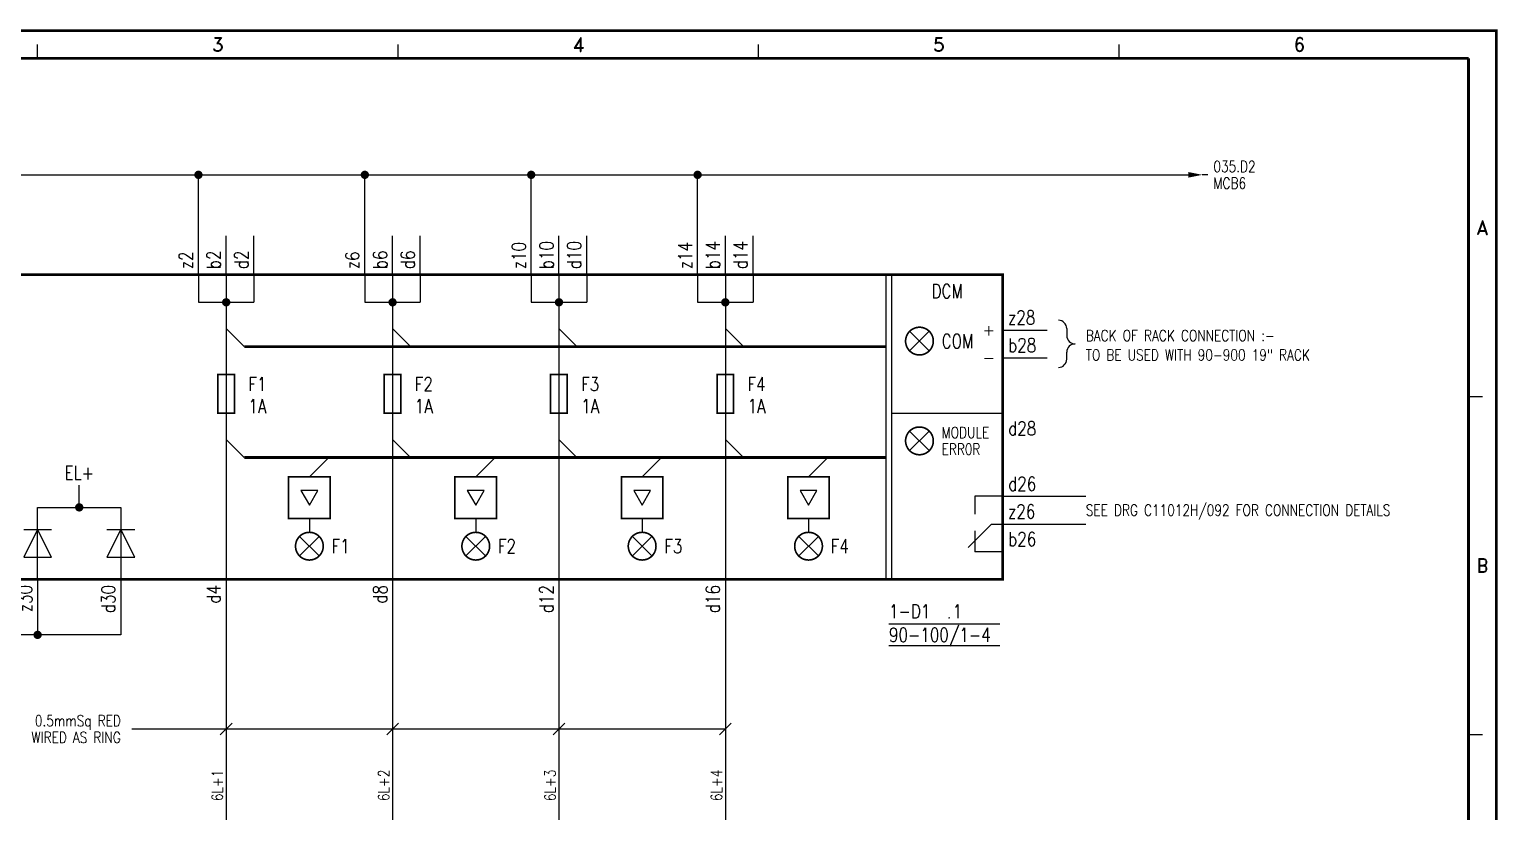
# Model space of a CAD drawing. Extents: x 0 to 414, y 0 to 285.
# Drawn here: x 144.5 to 409.3, y 144.1 to 285.2 of the extents above; entities that cross this region are included whole.
import ezdxf
from ezdxf.enums import TextEntityAlignment as Align

# ---------------------------------------------------------------- set-up
doc = ezdxf.new("R2010")
doc.units = 0
doc.header["$MEASUREMENT"] = 0
doc.linetypes.add('CONTINU', pattern=[0])
doc.layers.get('0').update_dxf_attribs({"linetype": 'CONTINUOUS'})
for name, color, linetype in [('ADD', 2, 'CONTINUOUS'), ('COL', 2, 'CONTINU'), ('COM', 2, 'CONTINUOUS'), ('DES', 2, 'CONTINUOUS'), ('GROUP', 2, 'CONTINUOUS'), ('LAB', 2, 'CONTINUOUS'), ('MCABRED-0_5', 4, 'CONTINUOUS'), ('PCABRED-0_5', 7, 'CONTINUOUS'), ('PCABRED-TR-1_0', 7, 'CONTINUOUS'), ('RACK', 2, 'CONTINUOUS'), ('ROW', 2, 'CONTINU'), ('SLOT', 2, 'CONTINUOUS'), ('SNA', 2, 'CONTINUOUS'), ('SPOTS', 7, 'CONTINUOUS'), ('TEXT', 2, 'CONTINUOUS'), ('TPOL', 3, 'CONTINUOUS'), ('UPS', 2, 'CONTINUOUS'), ('XR_FUNCTION', 2, 'CONTINUOUS'), ('XR_MAIN', 2, 'CONTINUOUS')]:
    doc.layers.add(name, color=color, linetype=linetype)
doc.styles.add('CROSSREF', font='ROMANS.shx', dxfattribs={"width": 0.8, "height": 1})
doc.styles.add('FUNCTION', font='romans.shx', dxfattribs={"width": 0.8, "height": 2.5})
doc.styles.add('GROUP', font='romans.shx', dxfattribs={"width": 0.8, "height": 2.5})
doc.styles.add('PINS', font='romans.shx', dxfattribs={"width": 0.8, "height": 2})
doc.styles.add('RACK', font='romans.shx', dxfattribs={"width": 0.8, "height": 2})
doc.styles.add('ROMAND', font='ROMAND')
doc.styles.add('ROMANS', font='romans.shx', dxfattribs={"width": 0.8, "height": 2.5})
doc.styles.add('SLOT', font='romans.shx', dxfattribs={"width": 0.8, "height": 2})
doc.styles.add('SYMBOL', font='romans.shx', dxfattribs={"width": 0.8})
doc.styles.add('WIRES', font='ROMANS.shx', dxfattribs={"width": 0.8, "height": 2})

# ---------------------------------------------------------------- blocks, each defined once
blk = doc.blocks.new('90-10002')
for p, q in [((-5, 0), (-5, -5)), ((0, 0), (0, -55)), ((5, 0), (5, -5)), ((-5, -5), (5, -5))]:
    blk.add_line(p, q)
at = {"const_width": 0.75}
blk.add_lwpolyline([(-0.375, -5, 1), (0.375, -5, 1)], format="xyb", close=True, dxfattribs=at)
at = {"const_width": 0.3}
blk.add_lwpolyline([(-1.5, -25), (1.5, -25), (1.5, -18), (-1.5, -18)], close=True, dxfattribs=at)
at = {"layer": 'ADD', "style": 'PINS', "width": 0.8, "flags": 1}
blk.add_attdef('ADD1', (2, -29), '', height=1, dxfattribs=at)
at = {"layer": 'COM', "style": 'PINS', "width": 0.8, "flags": 1}
blk.add_attdef('COM1', (2, -33), '', height=1, dxfattribs=at)
at = {"layer": 'DES', "style": 'PINS', "width": 0.8, "flags": 1}
blk.add_attdef('DES1', (2, -31), '', height=1, dxfattribs=at)
at = {"layer": 'GROUP', "style": 'GROUP', "width": 0.8, "flags": 1}
blk.add_attdef('GROUP', (2, -39), '', height=1, dxfattribs=at)
at = {"layer": 'LAB', "style": 'PINS', "width": 0.8, "flags": 1}
blk.add_attdef('LAB1', (2, -47), '', height=1, dxfattribs=at)
at = {"layer": 'RACK', "style": 'RACK', "width": 0.8, "flags": 1}
blk.add_attdef('RACK', (2, -43), '', height=1, dxfattribs=at)
at = {"layer": 'SLOT', "style": 'SLOT', "width": 0.8, "flags": 1}
blk.add_attdef('SLOT', (2, -45), '', height=1, dxfattribs=at)
at = {"layer": 'SNA', "style": 'SYMBOL', "width": 0.8, "flags": 1}
blk.add_attdef('SNA', (2, -37), '', height=1, dxfattribs=at)
at = {"layer": 'TEXT', "color": 3, "style": 'PINS', "width": 0.8}
blk.add_text('z6', height=2.5, rotation=90, dxfattribs=at).set_placement((-6, 1))
at = {"layer": 'TEXT', "style": 'ROMANS', "width": 0.8}
blk.add_text('F2', height=2.5, dxfattribs=at).set_placement((4, -21))
blk.add_attdef('FUSE', (4, -25), '', height=2.5, dxfattribs=at)
at = {"layer": 'TPOL', "style": 'PINS', "width": 0.8}
for tag, p in [('CN1', (-6, 1)), ('CN2', (-1, 1)), ('CN3', (4, 1))]:
    blk.add_attdef(tag, p, '', height=2.5, rotation=90, dxfattribs=at)
blk.add_attdef('CN4', text='', height=2.5, rotation=90, dxfattribs=at).set_placement((-1, -56), align=Align.RIGHT)
at = {"layer": 'XR_FUNCTION', "style": 'FUNCTION', "width": 0.8, "flags": 1}
blk.add_attdef('XR_FUNCTION', (2, -35), '', height=1, dxfattribs=at)
at = {"layer": 'XR_MAIN', "style": 'CROSSREF', "width": 0.8, "flags": 1}
blk.add_attdef('XR_MAIN', (2, -41), '', height=1, dxfattribs=at)
blk = doc.blocks.new('90-10001')
for p, q in [((-5, 0), (-5, -5)), ((0, 0), (0, -55)), ((5, 0), (5, -5)), ((119, -55), (119, 0)), ((120, -55), (120, 0)), ((-5, -5), (5, -5)), ((0, -9.75), (3.25, -13)), ((30, -9.75), (33.25, -13)), ((60, -9.75), (63.25, -13)), ((90, -9.75), (93.25, -13)), ((123.2322, -10.2322), (126.7678, -13.7678)), ((123.2322, -13.7678), (126.7678, -10.2322)), ((120, -25), (140, -25)), ((123.2322, -31.7678), (126.7678, -28.2322)), ((123.2322, -28.2322), (126.7678, -31.7678)), ((0, -29.75), (3.25, -33)), ((30, -29.75), (33.25, -33)), ((60, -29.75), (63.25, -33)), ((90, -29.75), (93.25, -33)), ((18.504, -33), (15, -36.504)), ((48.504, -33), (45, -36.504)), ((78.504, -33), (75, -36.504)), ((108.504, -33), (105, -36.504)), ((-26.5, -42), (-26.5, -38)), ((-34, -42), (-19, -42)), ((-34, -55), (-34, -42)), ((-19, -42), (-19, -55)), ((140, -40), (135, -40)), ((135, -40), (135, -43.25)), ((15, -44.004), (15, -46.5)), ((45, -44.004), (45, -46.5)), ((75, -44.004), (75, -46.5)), ((105, -44.004), (105, -46.5)), ((138, -45), (133.7626, -49.2374)), ((138, -45), (140, -45)), ((-34, -46), (-36.5, -51)), ((-36.5, -46), (-31.5, -46)), ((-31.5, -51), (-34, -46)), ((-21.5, -46), (-16.5, -46)), ((-19, -46), (-21.5, -51)), ((-16.5, -51), (-19, -46)), ((13.2322, -50.7678), (16.7678, -47.2322)), ((13.2322, -47.2322), (16.7678, -50.7678)), ((43.2322, -47.2322), (46.7678, -50.7678)), ((43.2322, -50.7678), (46.7678, -47.2322)), ((73.2322, -50.7678), (76.7678, -47.2322)), ((73.2322, -47.2322), (76.7678, -50.7678)), ((103.2322, -50.7678), (106.7678, -47.2322)), ((103.2322, -47.2322), (106.7678, -50.7678)), ((135, -46.25), (135, -50)), ((140, -50), (135, -50)), ((-36.5, -51), (-31.5, -51)), ((-21.5, -51), (-16.5, -51)), ((119.5, -63), (139.5, -63)), ((139.5, -67), (119.5, -67))]:
    blk.add_line(p, q)
for points, const_width in [([(-42, 0), (-42, -55), (140, -55), (140, 0)], 0.5), ([(-1.5, -25), (1.5, -25), (1.5, -18), (-1.5, -18)], 0.3), ([(11.25, -44.004), (18.75, -44.004), (18.75, -36.504), (11.25, -36.504)], 0.3), ([(41.25, -44.004), (48.75, -44.004), (48.75, -36.504), (41.25, -36.504)], 0.3), ([(71.25, -44.004), (78.75, -44.004), (78.75, -36.504), (71.25, -36.504)], 0.3), ([(101.25, -44.004), (108.75, -44.004), (108.75, -36.504), (101.25, -36.504)], 0.3)]:
    blk.add_lwpolyline(points, close=True, dxfattribs=dict(const_width=const_width))
for points, const_width in [([(-0.375, -5, 1), (0.375, -5, 1)], 0.75), ([(122.5, -12, 1), (127.5, -12, 1)], 0.3), ([(122.5, -30, 1), (127.5, -30, 1)], 0.3), ([(-26.875, -42, 1), (-26.125, -42, 1)], 0.75), ([(12.5, -49, 1), (17.5, -49, 1)], 0.3), ([(42.5, -49, 1), (47.5, -49, 1)], 0.3), ([(72.5, -49, 1), (77.5, -49, 1)], 0.3), ([(102.5, -49, 1), (107.5, -49, 1)], 0.3)]:
    blk.add_lwpolyline(points, format="xyb", close=True, dxfattribs=dict(const_width=const_width))
at = {"const_width": 0.5}
for points in [[(119, -13), (3.25, -13)], [(119, -33), (3.25, -33)]]:
    blk.add_lwpolyline(points, dxfattribs=at)
for points in [[(15, -41.5737), (16.5239, -38.9342), (13.4761, -38.9342)], [(45, -41.5737), (46.5239, -38.9342), (43.4761, -38.9342)], [(75, -41.5737), (76.5239, -38.9342), (73.4761, -38.9342)], [(105, -41.5737), (106.5239, -38.9342), (103.4761, -38.9342)]]:
    blk.add_lwpolyline(points, close=True)
for p in [(140, -40), (140, -45), (140, -50)]:
    blk.add_point(p)
at = {"layer": 'ADD', "style": 'PINS', "width": 0.8, "flags": 1}
blk.add_attdef('ADD1', (2, -29), '', height=1, dxfattribs=at)
at = {"layer": 'COM', "style": 'PINS', "width": 0.8, "flags": 1}
blk.add_attdef('COM1', (2, -33), '', height=1, dxfattribs=at)
at = {"layer": 'DES', "style": 'PINS', "width": 0.8, "flags": 1}
blk.add_attdef('DES1', (2, -31), '', height=1, dxfattribs=at)
at = {"layer": 'GROUP', "style": 'GROUP', "width": 0.8, "flags": 1}
blk.add_attdef('GROUP', (2, -39), '', height=1, dxfattribs=at)
at = {"layer": 'LAB', "style": 'PINS', "width": 0.8}
blk.add_attdef('LAB1', text='', height=2.5, dxfattribs=at).set_placement((119.5, -65), align=Align.MIDDLE_LEFT)
at = {"layer": 'RACK', "style": 'RACK', "width": 0.8}
blk.add_attdef('RACK', (119.5, -62), '', height=2.5, dxfattribs=at)
at = {"layer": 'SLOT', "style": 'SLOT', "width": 0.8}
blk.add_attdef('SLOT', (131, -62), '', height=2.5, dxfattribs=at)
at = {"layer": 'SNA', "style": 'SYMBOL', "width": 0.8, "flags": 1}
blk.add_attdef('SNA', (2, -37), '', height=1, dxfattribs=at)
at = {"layer": 'TEXT', "color": 3, "style": 'PINS', "width": 0.8}
blk.add_text('z2', height=2.5, rotation=90, dxfattribs=at).set_placement((-6, 1))
at = {"layer": 'TEXT', "style": 'ROMANS', "width": 0.8}
blk.add_text('DCM', height=2.5, dxfattribs=at).set_placement((130, -3), align=Align.MIDDLE)
at = {"layer": 'TEXT', "style": 'ROMANS'}
for s, p in [('+', (137.5, -10)), ('-', (137.5, -15))]:
    blk.add_text(s, height=2, dxfattribs=at).set_placement(p, align=Align.MIDDLE)
at = {"layer": 'TEXT', "style": 'ROMANS', "width": 0.8}
for s, height, p in [('COM', 2.5, (129, -12)), ('MODULE', 2, (129, -28.5)), ('ERR0R', 2, (129, -31.5)), ('F1', 2.5, (19, -49)), ('F2', 2.5, (49, -49)), ('F3', 2.5, (79, -49)), ('F4', 2.5, (109, -49))]:
    blk.add_text(s, height=height, dxfattribs=at).set_placement(p, align=Align.MIDDLE_LEFT)
for s, height, p in [('F1', 2.5, (4, -21)), ('.', 2, (130, -62))]:
    blk.add_text(s, height=height, dxfattribs=at).set_placement(p)
blk.add_text('EL+', height=2.5, dxfattribs=at).set_placement((-26.5, -37), align=Align.CENTER)
blk.add_attdef('FUSE', (4, -25), '', height=2.5, dxfattribs=at)
at = {"layer": 'TPOL', "style": 'PINS', "width": 0.8}
for tag, p in [('CN1', (-6, 1)), ('CN2', (-1, 1)), ('CN3', (4, 1))]:
    blk.add_attdef(tag, p, '', height=2.5, rotation=90, dxfattribs=at)
for tag, p in [('CN7', (141, -9)), ('CN8', (141, -14)), ('CN9', (141, -29)), ('CN10', (141, -39)), ('CN11', (141, -44)), ('CN12', (141, -49))]:
    blk.add_attdef(tag, p, '', height=2.5, dxfattribs=at)
for tag, p in [('CN5', (-35, -56)), ('CN6', (-20, -56)), ('CN4', (-1, -56))]:
    blk.add_attdef(tag, text='', height=2.5, rotation=90, dxfattribs=at).set_placement(p, align=Align.RIGHT)
at = {"layer": 'XR_FUNCTION', "style": 'FUNCTION', "width": 0.8, "flags": 1}
blk.add_attdef('XR_FUNCTION', (2, -35), '', height=1, dxfattribs=at)
at = {"layer": 'XR_MAIN', "style": 'CROSSREF', "width": 0.8, "flags": 1}
blk.add_attdef('XR_MAIN', (2, -41), '', height=1, dxfattribs=at)
blk = doc.blocks.new('90-10004')
for p, q in [((-5, 0), (-5, -5)), ((0, 0), (0, -55)), ((5, 0), (5, -5)), ((-5, -5), (5, -5))]:
    blk.add_line(p, q)
at = {"const_width": 0.75}
blk.add_lwpolyline([(-0.375, -5, 1), (0.375, -5, 1)], format="xyb", close=True, dxfattribs=at)
at = {"const_width": 0.3}
blk.add_lwpolyline([(-1.5, -25), (1.5, -25), (1.5, -18), (-1.5, -18)], close=True, dxfattribs=at)
at = {"layer": 'ADD', "style": 'PINS', "width": 0.8, "flags": 1}
blk.add_attdef('ADD1', (2, -29), '', height=1, dxfattribs=at)
at = {"layer": 'COM', "style": 'PINS', "width": 0.8, "flags": 1}
blk.add_attdef('COM1', (2, -33), '', height=1, dxfattribs=at)
at = {"layer": 'DES', "style": 'PINS', "width": 0.8, "flags": 1}
blk.add_attdef('DES1', (2, -31), '', height=1, dxfattribs=at)
at = {"layer": 'GROUP', "style": 'GROUP', "width": 0.8, "flags": 1}
blk.add_attdef('GROUP', (2, -39), '', height=1, dxfattribs=at)
at = {"layer": 'LAB', "style": 'PINS', "width": 0.8, "flags": 1}
blk.add_attdef('LAB1', (2, -47), '', height=1, dxfattribs=at)
at = {"layer": 'RACK', "style": 'RACK', "width": 0.8, "flags": 1}
blk.add_attdef('RACK', (2, -43), '', height=1, dxfattribs=at)
at = {"layer": 'SLOT', "style": 'SLOT', "width": 0.8, "flags": 1}
blk.add_attdef('SLOT', (2, -45), '', height=1, dxfattribs=at)
at = {"layer": 'SNA', "style": 'SYMBOL', "width": 0.8, "flags": 1}
blk.add_attdef('SNA', (2, -37), '', height=1, dxfattribs=at)
at = {"layer": 'TEXT', "color": 3, "style": 'PINS', "width": 0.8}
blk.add_text('z14', height=2.5, rotation=90, dxfattribs=at).set_placement((-6, 1))
at = {"layer": 'TEXT', "style": 'ROMANS', "width": 0.8}
blk.add_text('F4', height=2.5, dxfattribs=at).set_placement((4, -21))
blk.add_attdef('FUSE', (4, -25), '', height=2.5, dxfattribs=at)
at = {"layer": 'TPOL', "style": 'PINS', "width": 0.8}
for tag, p in [('CN1', (-6, 1)), ('CN2', (-1, 1)), ('CN3', (4, 1))]:
    blk.add_attdef(tag, p, '', height=2.5, rotation=90, dxfattribs=at)
blk.add_attdef('CN4', text='', height=2.5, rotation=90, dxfattribs=at).set_placement((-1, -56), align=Align.RIGHT)
at = {"layer": 'XR_FUNCTION', "style": 'FUNCTION', "width": 0.8, "flags": 1}
blk.add_attdef('XR_FUNCTION', (2, -35), '', height=1, dxfattribs=at)
at = {"layer": 'XR_MAIN', "style": 'CROSSREF', "width": 0.8, "flags": 1}
blk.add_attdef('XR_MAIN', (2, -41), '', height=1, dxfattribs=at)
blk = doc.blocks.new('90-10003')
for p, q in [((-5, 0), (-5, -5)), ((0, 0), (0, -55)), ((5, 0), (5, -5)), ((-5, -5), (5, -5))]:
    blk.add_line(p, q)
at = {"const_width": 0.75}
blk.add_lwpolyline([(-0.375, -5, 1), (0.375, -5, 1)], format="xyb", close=True, dxfattribs=at)
at = {"const_width": 0.3}
blk.add_lwpolyline([(-1.5, -25), (1.5, -25), (1.5, -18), (-1.5, -18)], close=True, dxfattribs=at)
at = {"layer": 'ADD', "style": 'PINS', "width": 0.8, "flags": 1}
blk.add_attdef('ADD1', (2, -29), '', height=1, dxfattribs=at)
at = {"layer": 'COM', "style": 'PINS', "width": 0.8, "flags": 1}
blk.add_attdef('COM1', (2, -33), '', height=1, dxfattribs=at)
at = {"layer": 'DES', "style": 'PINS', "width": 0.8, "flags": 1}
blk.add_attdef('DES1', (2, -31), '', height=1, dxfattribs=at)
at = {"layer": 'GROUP', "style": 'GROUP', "width": 0.8, "flags": 1}
blk.add_attdef('GROUP', (2, -39), '', height=1, dxfattribs=at)
at = {"layer": 'LAB', "style": 'PINS', "width": 0.8, "flags": 1}
blk.add_attdef('LAB1', (2, -47), '', height=1, dxfattribs=at)
at = {"layer": 'RACK', "style": 'RACK', "width": 0.8, "flags": 1}
blk.add_attdef('RACK', (2, -43), '', height=1, dxfattribs=at)
at = {"layer": 'SLOT', "style": 'SLOT', "width": 0.8, "flags": 1}
blk.add_attdef('SLOT', (2, -45), '', height=1, dxfattribs=at)
at = {"layer": 'SNA', "style": 'SYMBOL', "width": 0.8, "flags": 1}
blk.add_attdef('SNA', (2, -37), '', height=1, dxfattribs=at)
at = {"layer": 'TEXT', "color": 3, "style": 'PINS', "width": 0.8}
blk.add_text('z10', height=2.5, rotation=90, dxfattribs=at).set_placement((-6, 1))
at = {"layer": 'TEXT', "style": 'ROMANS', "width": 0.8}
blk.add_text('F3', height=2.5, dxfattribs=at).set_placement((4, -21))
blk.add_attdef('FUSE', (4, -25), '', height=2.5, dxfattribs=at)
at = {"layer": 'TPOL', "style": 'PINS', "width": 0.8}
for tag, p in [('CN1', (-6, 1)), ('CN2', (-1, 1)), ('CN3', (4, 1))]:
    blk.add_attdef(tag, p, '', height=2.5, rotation=90, dxfattribs=at)
blk.add_attdef('CN4', text='', height=2.5, rotation=90, dxfattribs=at).set_placement((-1, -56), align=Align.RIGHT)
at = {"layer": 'XR_FUNCTION', "style": 'FUNCTION', "width": 0.8, "flags": 1}
blk.add_attdef('XR_FUNCTION', (2, -35), '', height=1, dxfattribs=at)
at = {"layer": 'XR_MAIN', "style": 'CROSSREF', "width": 0.8, "flags": 1}
blk.add_attdef('XR_MAIN', (2, -41), '', height=1, dxfattribs=at)
blk = doc.blocks.new('HS-A3')
at = {"color": 1}
for p, q in [((146, 280), (146, 282.5)), ((211, 280), (211, 282.5)), ((276, 280), (276, 282.5)), ((341, 280), (341, 282.5)), ((404, 219), (406.5, 219)), ((404, 158), (406.5, 158))]:
    blk.add_line(p, q, dxfattribs=at)
at = {"color": 1, "const_width": 0.5}
blk.add_lwpolyline([(16, 3), (409, 3), (409, 285), (16, 285)], close=True, dxfattribs=at)
for points in [[(16, 280), (404, 280)], [(404, 38), (404, 280)]]:
    blk.add_lwpolyline(points, dxfattribs=at)
at = {"color": 2, "style": 'ROMAND'}
for s, p in [('3', (178.5, 282.5)), ('4', (243.5, 282.5)), ('5', (308.5, 282.5)), ('6', (373.5, 282.5)), ('A', (406.5, 249.5)), ('B', (406.5, 188.5))]:
    blk.add_text(s, height=2.5, dxfattribs=at).set_placement(p, align=Align.MIDDLE)
at = {"layer": 'COL', "style": 'ROMAND', "flags": 9}
for tag, p in [('COL1', (48.5, 282.5)), ('COL2', (113.5, 282.5)), ('COL3', (178.5, 282.5)), ('COL4', (243.5, 282.5)), ('COL5', (308.5, 282.5)), ('COL6', (373.5, 282.5))]:
    blk.add_attdef(tag, p, '', height=2.5, dxfattribs=at)
at = {"layer": 'ROW', "style": 'ROMAND', "flags": 9}
for tag, p in [('ROW1', (406.5, 249.5)), ('ROW2', (406.5, 188.5)), ('ROW3', (406.5, 127.5)), ('ROW4', (406.5, 66.5))]:
    blk.add_attdef(tag, p, '', height=2.5, dxfattribs=at)
at = {"layer": 'UPS', "color": 3, "style": 'ROMANS', "width": 0.8, "flags": 8}
blk.add_attdef('PROJS->NOMPRO', text='', height=1.7, rotation=90, dxfattribs=at).set_placement((13.5, 35), align=Align.MIDDLE_LEFT)
at = {"layer": 'UPS', "style": 'ROMANS', "width": 0.8, "flags": 8}
for tag, height, p in [('PLANOS->VERIF', 2.5, (293.5, 34.25)), ('PLANOS->CANVI1', 2.5, (109, 29.25)), ('PLANOS->NCAN1', 2.5, (149, 29.25)), ('PLANOS->DCAN1', 2.5, (262.5, 29.25)), ('PLANOS->ORIG', 2.5, (293.5, 29.25)), ('PLANOS->CANVI2', 2.5, (109, 24.25)), ('PLANOS->NCAN2', 2.5, (149, 24.25)), ('PLANOS->DCAN2', 2.5, (262.5, 24.25)), ('PLANOS->HECHF', 2.5, (293.5, 24.25)), ('PLANOS->CANVI3', 2.5, (109, 19.25)), ('PLANOS->NCAN3', 2.5, (149, 19.25)), ('PLANOS->DCAN3', 2.5, (262.5, 19.25)), ('PLANOS->HECHD', 2.5, (293.5, 19.25)), ('PLANOS->CANVI4', 2.5, (109, 14.25)), ('PLANOS->NCAN4', 2.5, (149, 14.25)), ('PLANOS->DCAN4', 2.5, (262.5, 14.25)), ('PLANOS->DATACREA', 2.5, (293.5, 14.25)), ('PLANOS->CANVI5', 2.5, (109, 9.25)), ('PLANOS->NCAN5', 2.5, (149, 9.25)), ('PLANOS->DCAN5', 2.5, (262.5, 9.25)), ('PLANOS->NR1', 2.5, (293.5, 9.25)), ('PROJS->DESCPRO3', 5, (345.5, 5.5)), ('PLANOS->PLANO', 5, (378.5, 5.5)), ('PLANOS->USER', 5, (402.75, 5.5)), ('PLANOS->NR2', 2.5, (293.5, 4.25))]:
    blk.add_attdef(tag, text='', height=height, dxfattribs=at).set_placement(p, align=Align.CENTER)
at = {"layer": 'UPS', "style": 'ROMANS', "width": 3.1263, "flags": 8}
blk.add_attdef('PLANOS->MCAN1', text='', height=2.5, rotation=0.061173, dxfattribs=at).set_placement((155, 31.6443), (254, 31.75), align=Align.FIT)
at = {"layer": 'UPS', "style": 'ROMANS', "flags": 8}
for tag, width, p, p2 in [('PLANOS->MCAN2', 3.0574, (155, 26.75), (254, 26.75)), ('PLANOS->MCAN3', 3.0574, (155, 21.75), (254, 21.75)), ('PLANOS->MCAN4', 3.0462, (155, 16.75), (254, 16.75)), ('PLANOS->MCAN5', 3.0574, (155, 11.75), (254, 11.75))]:
    blk.add_attdef(tag, text='', height=2.5, dxfattribs=dict(at, width=width)).set_placement(p, p2, align=Align.FIT)
at = {"layer": 'UPS', "style": 'ROMANS', "width": 0.8, "flags": 8}
blk.add_attdef('PLANOS->DENOM', (313.5, 24.25), '', height=2.5, dxfattribs=at)
at = {"layer": 'UPS', "color": 4, "style": 'ROMANS', "width": 0.8, "flags": 8}
for tag, p in [('PROJS->DESCPRO1', (303, 19.25)), ('PROJS->DESCPRO2', (303, 14.25))]:
    blk.add_attdef(tag, p, '', height=2.5, dxfattribs=at)
at = {"layer": 'UPS', "color": 3, "style": 'ROMANS', "width": 0.8, "flags": 8}
blk.add_attdef('PLANOS->PROTOTIPO', text='', height=1.7, dxfattribs=at).set_placement((39.5, 5.5), align=Align.MIDDLE_LEFT)
at = {"layer": 'UPS', "style": 'ROMANS', "width": 0.8, "flags": 8}
blk.add_attdef('PLANOS->OBS4', text='', height=2.5, dxfattribs=at).set_placement((107, 5.5), align=Align.MIDDLE_LEFT)

msp = doc.modelspace()

# ---------------------------------------------------------------- linework, layer by layer
for p, q in [((357, 259), (356, 259)), ((320, 231), (328, 231)), ((320, 226), (328, 226)), ((320, 201), (335, 201)), ((320, 196), (335, 196)), ((146, 186), (146, 176)), ((161, 186), (161, 176)), ((161, 176), (127.3808, 176))]:
    msp.add_line(p, q)
at = {"const_width": 0.75}
msp.add_lwpolyline([(145.625, 176, 1), (146.375, 176, 1)], format="xyb", close=True, dxfattribs=at)
msp.add_solid([(353.5, 259.5), (353.5, 258.5), (356, 259)])
at = {"layer": 'PCABRED-0_5'}
for p, q in [((180, 186), (180, 146)), ((210, 186), (210, 146)), ((240, 186), (240, 146)), ((270, 186), (270, 146)), ((180, 146), (180, 142)), ((210, 146), (210, 142)), ((240, 146), (240, 142)), ((270, 146), (270, 142))]:
    msp.add_line(p, q, dxfattribs=at)
at = {"layer": 'PCABRED-TR-1_0'}
for p, q in [((60, 259), (175, 259)), ((175, 259), (205, 259)), ((175, 241), (175, 259)), ((205, 259), (235, 259)), ((205, 241), (205, 259)), ((235, 259), (265, 259)), ((235, 241), (235, 259)), ((265, 259), (353.5, 259)), ((265, 241), (265, 259)), ((180, 241), (180, 248)), ((185, 241), (185, 248)), ((210, 241), (210, 248)), ((215, 241), (215, 248)), ((240, 241), (240, 248)), ((245, 241), (245, 248)), ((270, 241), (270, 248)), ((275, 241), (275, 248))]:
    msp.add_line(p, q, dxfattribs=at)
at = {"layer": 'SPOTS', "color": 7, "const_width": 0.75}
for points in [[(174.625, 259, 1), (175.375, 259, 1)], [(204.625, 259, 1), (205.375, 259, 1)], [(234.625, 259, 1), (235.375, 259, 1)], [(264.625, 259, 1), (265.375, 259, 1)]]:
    msp.add_lwpolyline(points, format="xyb", close=True, dxfattribs=at)
at = {"layer": 'TEXT'}
for p, q in [((331.5584, 231.25), (331.5584, 230)), ((331.5584, 225.75), (331.5584, 227))]:
    msp.add_line(p, q, dxfattribs=at)
at = {"layer": 'TEXT', "color": 3}
for p, q in [((270, 159), (163, 159)), ((178.9393, 157.9393), (181.0607, 160.0607)), ((208.9393, 157.9393), (211.0607, 160.0607)), ((238.9393, 157.9393), (241.0607, 160.0607)), ((268.9393, 157.9393), (271.0607, 160.0607))]:
    msp.add_line(p, q, dxfattribs=at)
at = {"layer": 'TEXT'}
for centre, start, end in [((330.0584, 231.25), 0, 90), ((333.0584, 230), 180, 270), ((333.0584, 227), 90, 180), ((330.0584, 225.75), 270, 0)]:
    msp.add_arc(centre, 1.5, start, end, dxfattribs=at)

# ---------------------------------------------------------------- block references
msp.add_blockref('HS-A3', (0, 0))
for name, p, values in [('90-10003', (240, 241), {'CN1': 'z10', 'CN2': 'b10', 'CN4': 'd12', 'FUSE': '1A', 'CN3': 'd10'}), ('90-10004', (270, 241), {'CN1': 'z14', 'CN2': 'b14', 'CN4': 'd16', 'FUSE': '1A', 'CN3': 'd14'}), ('90-10001', (180, 241), {'CN1': 'z2', 'CN2': 'b2', 'CN3': 'd2', 'CN4': 'd4', 'CN5': 'z30', 'FUSE': '1A', 'LAB1': '90-100/1-4', 'RACK': '1-D1', 'SLOT': '1', 'CN9': 'd28', 'CN8': 'b28', 'CN7': 'z28', 'CN10': 'd26', 'CN11': 'z26', 'CN12': 'b26', 'CN6': 'd30'}), ('90-10002', (210, 241), {'CN1': 'z6', 'CN2': 'b6', 'CN4': 'd8', 'FUSE': '1A', 'CN3': 'd6'})]:
    msp.add_blockref(name, p).add_auto_attribs(values)

# ---------------------------------------------------------------- texts
at = {"layer": 'MCABRED-0_5', "style": 'WIRES', "width": 0.8}
for s, p in [('6L+1', (180, 146)), ('6L+2', (210, 146)), ('6L+3', (240, 146)), ('6L+4', (270, 146))]:
    msp.add_text(s, height=2, rotation=90, dxfattribs=at).set_placement(p, align=Align.BOTTOM_LEFT)
at = {"layer": 'TEXT', "style": 'ROMANS', "width": 0.8}
for s, p in [('BACK OF RACK CONNECTION :-', (335, 230)), ('TO BE USED WITH 90-900 19" RACK', (335, 226.5)), ('SEE DRG C11012H/092 FOR CONNECTION DETAILS', (335, 198.5))]:
    msp.add_text(s, height=2, dxfattribs=at).set_placement(p, align=Align.MIDDLE_LEFT)
at = {"layer": 'TEXT', "color": 4, "style": 'ROMANS', "width": 0.8}
for s, p in [('0.5mmSq RED', (161, 160.5)), ('WIRED AS RING', (161, 157.5))]:
    msp.add_text(s, height=2, dxfattribs=at).set_placement(p, align=Align.MIDDLE_RIGHT)
at = {"layer": 'TEXT', "style": 'ROMANS', "width": 0.8}
msp.add_attdef('MCB6', text='??:??', height=2, dxfattribs=at).set_placement((358, 257.5), align=Align.MIDDLE_LEFT)
at = {"layer": 'TPOL', "style": 'ROMANS', "flags": 8}
msp.add_attdef('CN1', (353.5, 259), '1', height=0.0025, dxfattribs=at)
at = {"layer": 'XR_MAIN', "style": 'CROSSREF', "width": 0.8}
msp.add_attdef('035.D2', text='', height=2, dxfattribs=at).set_placement((358, 260.5), align=Align.MIDDLE_LEFT)

doc.saveas('drawing.dxf')
